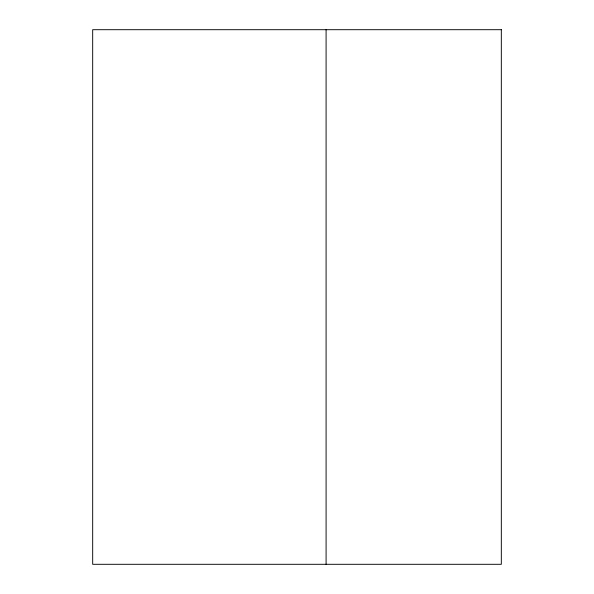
<?xml version="1.0" encoding="UTF-8"?>
<svg xmlns="http://www.w3.org/2000/svg" width="594" height="594" viewBox="0 0 594 594"><rect width="100%" height="100%" fill="white"/><g stroke="black" fill="none" stroke-linecap="round" stroke-linejoin="round"><path stroke-width="0.89" d="M326.091 29.7L326.091 564.3M501.321 29.7L92.679 29.7L92.679 564.3L501.321 564.3L501.321 29.7"/></g></svg>
